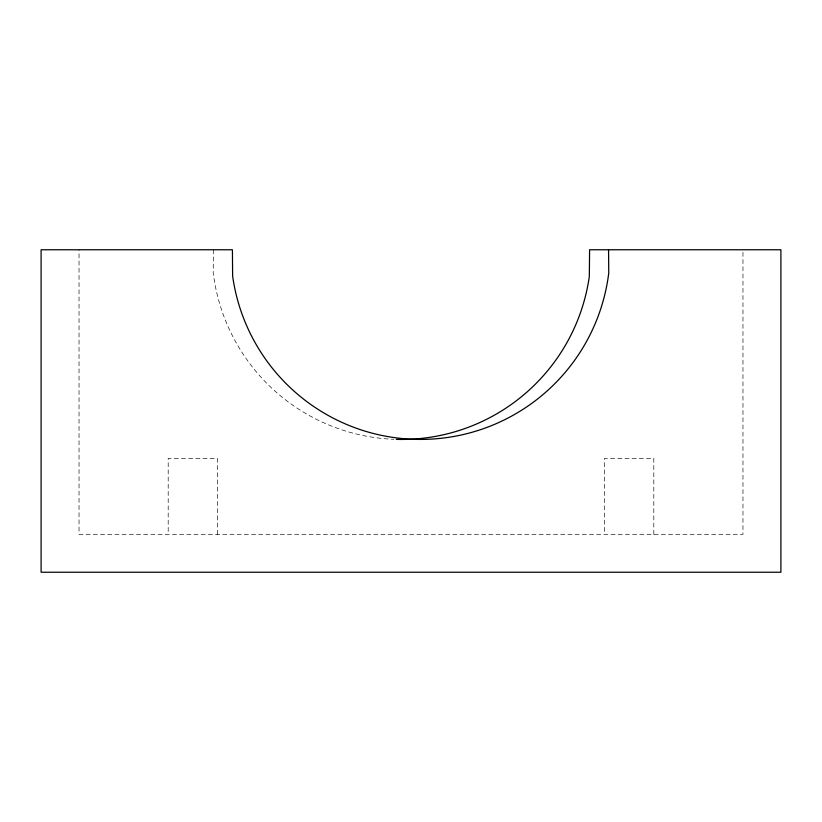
<?xml version="1.0" encoding="UTF-8"?>
<svg xmlns="http://www.w3.org/2000/svg" width="822" height="822" viewBox="0 0 822 822"><rect width="100%" height="100%" fill="white"/><g stroke="black" fill="none" stroke-linecap="round" stroke-linejoin="round"><path stroke-width="0.62" stroke-dasharray="4.11 3.08" d="M213.432 249.765L213.196 272.575A189.697 189.697 0 0 0 393.8 439.297M742.965 252.323L742.965 534.3L79.035 534.3L79.035 249.765M653.809 534.3L653.809 458.419L604.489 458.419L604.489 534.3M217.511 534.3L217.511 458.419L168.191 458.419L168.191 534.3"/><path stroke-width="1.23" d="M608.557 249.765L608.753 272.976A189.697 189.697 0 0 1 232.626 276.058L232.41 249.765L41.1 249.765L41.1 572.235L780.9 572.235L780.9 249.765L589.59 249.765L589.323 276.469A189.697 189.697 0 0 1 396.348 439.38"/></g></svg>
